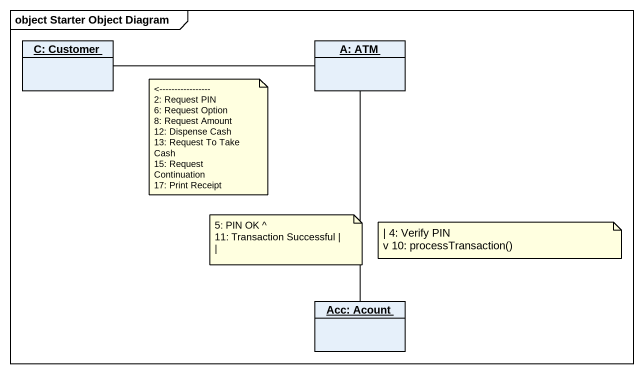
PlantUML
@startuml
mainframe object Starter Object Diagram
hide circle
hide empty members
object "C: Customer" as C_Customer
object "A: ATM" as A_ATM
object "Acc: Acount" as Acc_Acount
C_Customer -right- A_ATM
A_ATM -- Acc_Acount
note as N1
  <~--~--~--~--~--~--~--~---
  2: Request PIN
  6: Request Option
  8: Request Amount
  12: Dispense Cash
  13: Request To Take Cash
  15: Request Continuation
  17: Print Receipt
end note
note as N2
  5: PIN OK ^
  11: Transaction Successful |
  ~|
end note
note as N3
  ~| 4: Verify PIN
  v 10: processTransaction()
end note
@enduml
